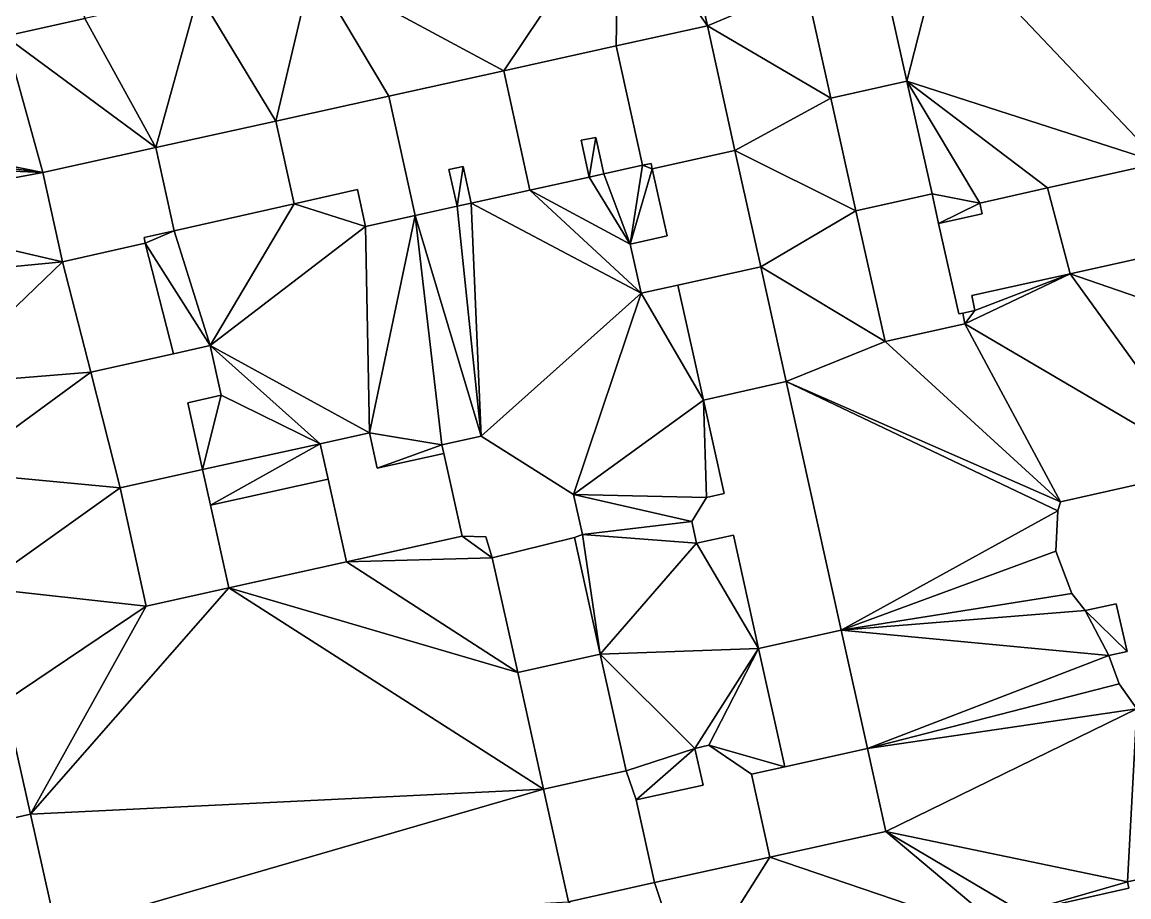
# Model space of a CAD drawing. Header units: metres. Extents: x -294 to 341, y -206 to 204.
# Drawn here: x -98.1 to 54.9, y -40.3 to 80.6 of the extents above; entities that cross this region are included whole.
import ezdxf

# ---------------------------------------------------------------- set-up
doc = ezdxf.new("R2010")
doc.units = ezdxf.units.M

msp = doc.modelspace()

# ---------------------------------------------------------------- linework, layer by layer
at = {"layer": '363100012061220'}
for points in [[(-13.23, -26.9, 11.42), (-10.69, -38.34, 11.42), (5.26, -34.81, 11.42), (2.73, -23.37, 11.42), (-3.18, -19.35, 11.42), (-5.09, -19.78, 11.42), (-3.96, -24.85, 11.42), (-13.23, -26.9, 11.42)], [(-13.23, -26.9, 0), (-3.96, -24.85, 0), (-5.09, -19.78, 0), (-3.18, -19.35, 0), (2.73, -23.37, 0), (5.26, -34.81, 0), (-10.69, -38.34, 0), (-13.23, -26.9, 0)], [(-5.09, -19.78, 0), (-5.09, -19.78, 11.42), (-3.18, -19.35, 11.42), (-3.18, -19.35, 0), (-5.09, -19.78, 0)], [(-3.96, -24.85, 0), (-3.96, -24.85, 11.42), (-5.09, -19.78, 11.42), (-5.09, -19.78, 0), (-3.96, -24.85, 0)], [(-3.18, -19.35, 11.42), (2.73, -23.37, 11.42), (2.73, -23.37, 0), (-3.18, -19.35, 0), (-3.18, -19.35, 11.42)], [(2.73, -23.37, 11.35), (2.73, -23.37, 11.42), (5.26, -34.81, 11.42), (5.26, -34.81, 11.35), (2.73, -23.37, 11.35)], [(-13.23, -26.9, 11.42), (-3.96, -24.85, 11.42), (-3.96, -24.85, 0), (-13.23, -26.9, 0), (-13.23, -26.9, 11.42)], [(-10.69, -38.34, 11.32), (-10.69, -38.34, 11.42), (-13.23, -26.9, 11.42), (-13.23, -26.9, 11.32), (-10.69, -38.34, 11.32)], [(-10.69, -38.34, 0), (5.26, -34.81, 0), (5.26, -34.81, 11.42), (-10.69, -38.34, 11.42), (-10.69, -38.34, 0)]]:
    msp.add_polyline3d(points, dxfattribs=at)
at = {"layer": '363100012064048'}
for points in [[(-26.03, -25.4, 0), (-29.6, -9.29, 0), (-18.19, -6.76, 0), (-14.62, -22.87, 0), (-26.03, -25.4, 0)], [(-26.03, -25.4, 11.27), (-14.62, -22.87, 11.27), (-18.19, -6.76, 11.27), (-29.6, -9.29, 11.27), (-26.03, -25.4, 11.27)], [(-18.19, -6.76, 0), (-18.19, -6.76, 11.27), (-14.62, -22.87, 11.27), (-14.62, -22.87, 0), (-18.19, -6.76, 0)], [(-26.03, -25.4, 0), (-26.03, -25.4, 11.27), (-29.6, -9.29, 11.27), (-29.6, -9.29, 0), (-26.03, -25.4, 0)]]:
    msp.add_polyline3d(points, dxfattribs=at)
at = {"layer": '363100012064289'}
for points in [[(31.37, 40.27, 11.42), (28.59, 52.79, 11.42), (27.68, 56.88, 11.42), (17.17, 54.54, 11.42), (21.19, 36.48, 11.42), (32.24, 38.92, 11.42), (31.93, 40.39, 11.42), (31.37, 40.27, 11.42)], [(31.93, 40.39, 0), (32.24, 38.92, 0), (21.19, 36.48, 0), (17.17, 54.54, 0), (27.68, 56.88, 0), (28.59, 52.79, 0), (31.37, 40.27, 0), (31.93, 40.39, 0)], [(27.68, 56.88, 0), (27.68, 56.88, 11.42), (28.59, 52.79, 11.42), (28.59, 52.79, 0), (27.68, 56.88, 0)], [(21.19, 36.48, 0), (21.19, 36.48, 11.42), (17.17, 54.54, 11.42), (17.17, 54.54, 0), (21.19, 36.48, 0)], [(31.93, 40.39, 0), (31.93, 40.39, 11.42), (32.24, 38.92, 11.42), (32.24, 38.92, 0), (31.93, 40.39, 0)], [(32.24, 38.92, 0), (32.24, 38.92, 11.42), (21.19, 36.48, 11.42), (21.19, 36.48, 0), (32.24, 38.92, 0)]]:
    msp.add_polyline3d(points, dxfattribs=at)
at = {"layer": '363100012064450'}
for points in [[(-47.42, 70.38, 11.43), (-31.54, 73.88, 11.43), (-31.54, 73.88, 0), (-47.42, 70.38, 0), (-47.42, 70.38, 11.43)], [(-37.99, 55.16, 11.43), (-39.11, 60.24, 11.43), (-37.15, 60.67, 11.43), (-36.02, 55.6, 11.43), (-27.91, 57.39, 11.43), (-31.54, 73.88, 11.43), (-47.42, 70.38, 11.43), (-43.77, 53.89, 11.43), (-37.99, 55.16, 11.43)], [(-43.77, 53.89, 0), (-47.42, 70.38, 0), (-31.54, 73.88, 0), (-27.91, 57.39, 0), (-36.02, 55.6, 0), (-37.15, 60.67, 0), (-39.11, 60.24, 0), (-37.99, 55.16, 0), (-43.77, 53.89, 0)], [(-43.77, 53.89, 11.38), (-43.77, 53.89, 11.43), (-47.42, 70.38, 11.43), (-47.42, 70.38, 11.38), (-43.77, 53.89, 11.38)], [(-37.15, 60.67, 0), (-37.15, 60.67, 11.43), (-39.11, 60.24, 11.43), (-39.11, 60.24, 0), (-37.15, 60.67, 0)], [(-39.11, 60.24, 0), (-39.11, 60.24, 11.43), (-37.99, 55.16, 11.43), (-37.99, 55.16, 0), (-39.11, 60.24, 0)], [(-36.02, 55.6, 0), (-36.02, 55.6, 11.43), (-37.15, 60.67, 11.43), (-37.15, 60.67, 0), (-36.02, 55.6, 0)], [(-27.91, 57.39, 0), (-27.91, 57.39, 11.43), (-36.02, 55.6, 11.43), (-36.02, 55.6, 0), (-27.91, 57.39, 0)], [(-43.77, 53.89, 0), (-37.99, 55.16, 0), (-37.99, 55.16, 11.43), (-43.77, 53.89, 11.43), (-43.77, 53.89, 0)]]:
    msp.add_polyline3d(points, dxfattribs=at)
at = {"layer": '363100012068249'}
for points in [[(-112.69, -16, 14.22), (-109.19, -31.62, 14.22), (-96.97, -28.89, 14.22), (-100.45, -13.27, 14.22), (-112.69, -16, 14.22)], [(-112.69, -16, 0), (-100.45, -13.27, 0), (-96.97, -28.89, 0), (-109.19, -31.62, 0), (-112.69, -16, 0)], [(-100.45, -13.27, 14.22), (-96.97, -28.89, 14.22), (-96.97, -28.89, 0), (-100.45, -13.27, 0), (-100.45, -13.27, 14.22)], [(-96.97, -28.89, 14.18), (-96.97, -28.89, 14.22), (-109.19, -31.62, 14.22), (-109.19, -31.62, 14.18), (-96.97, -28.89, 14.18)]]:
    msp.add_polyline3d(points, dxfattribs=at)
at = {"layer": '363100012071047'}
for points in [[(-107.26, -40.24, 0), (-109.19, -31.62, 0), (-96.97, -28.89, 0), (-93.39, -44.95, 0), (-103.14, -47.12, 0), (-104.82, -39.74, 0), (-107.26, -40.24, 0)], [(-103.14, -47.12, 14.18), (-93.39, -44.95, 14.18), (-96.97, -28.89, 14.18), (-109.19, -31.62, 14.18), (-107.26, -40.24, 14.18), (-104.82, -39.74, 14.18), (-103.14, -47.12, 14.18)], [(-96.97, -28.89, 0), (-96.97, -28.89, 14.18), (-93.39, -44.95, 14.18), (-93.39, -44.95, 0), (-96.97, -28.89, 0)]]:
    msp.add_polyline3d(points, dxfattribs=at)
at = {"layer": '363100012078363'}
for points in [[(-100.48, 78.66, 0), (-103.7, 93.21, 0), (-105.64, 94.79, 0), (-98.59, 103.47, 0), (-94.36, 100.04, 0), (-93.68, 100.19, 0), (-91.86, 91.95, 0), (-89.44, 81.12, 0), (-100.48, 78.66, 0)], [(-89.44, 81.12, 11.98), (-91.86, 91.95, 11.98), (-93.68, 100.19, 11.98), (-94.36, 100.04, 11.98), (-98.59, 103.47, 11.98), (-105.64, 94.79, 11.98), (-103.7, 93.21, 11.98), (-100.48, 78.66, 11.98), (-89.44, 81.12, 11.98)], [(-89.44, 81.12, 0), (-89.44, 81.12, 11.98), (-100.48, 78.66, 11.98), (-100.48, 78.66, 0), (-89.44, 81.12, 0)]]:
    msp.add_polyline3d(points, dxfattribs=at)
at = {"layer": '363100012079617'}
for points in [[(77.11, -1.81, 8.1), (75.81, 1.84, 8.1), (73.28, 5.39, 8.1), (66.72, 3.91, 8.1), (65.27, 10.5, 8.1), (70.08, 11.59, 8.1), (68.68, 15.56, 8.1), (66.18, 18.95, 8.1), (45.46, 14.3, 8.1), (45.06, 13.06, 8.1), (44.82, 7.49, 8.1), (47, 1.63, 8.1), (48.84, -0.74, 8.1), (53.12, 0.21, 8.1), (54.66, -6.39, 8.1), (52.15, -6.95, 8.1), (53.56, -10.86, 8.1), (55.99, -14.31, 8.1), (76.66, -9.69, 8.1), (77.43, -5.58, 8.1), (77.11, -1.81, 8.1)], [(65.27, 10.5, 0), (66.72, 3.91, 0), (73.28, 5.39, 0), (75.81, 1.84, 0), (77.11, -1.81, 0), (77.43, -5.58, 0), (76.66, -9.69, 0), (55.99, -14.31, 0), (53.56, -10.86, 0), (52.15, -6.95, 0), (54.66, -6.39, 0), (53.12, 0.21, 0), (48.84, -0.74, 0), (47, 1.63, 0), (44.82, 7.49, 0), (45.06, 13.06, 0), (45.46, 14.3, 0), (66.18, 18.95, 0), (68.68, 15.56, 0), (70.08, 11.59, 0), (65.27, 10.5, 0)], [(45.46, 14.3, 0), (45.46, 14.3, 8.1), (66.18, 18.95, 8.1), (66.18, 18.95, 0), (45.46, 14.3, 0)], [(45.06, 13.06, 0), (45.06, 13.06, 8.1), (45.46, 14.3, 8.1), (45.46, 14.3, 0), (45.06, 13.06, 0)], [(44.82, 7.49, 0), (44.82, 7.49, 8.1), (45.06, 13.06, 8.1), (45.06, 13.06, 0), (44.82, 7.49, 0)], [(47, 1.63, 0), (47, 1.63, 8.1), (44.82, 7.49, 8.1), (44.82, 7.49, 0), (47, 1.63, 0)], [(48.84, -0.74, 0), (48.84, -0.74, 8.1), (47, 1.63, 8.1), (47, 1.63, 0), (48.84, -0.74, 0)], [(53.12, 0.21, 0), (53.12, 0.21, 8.1), (48.84, -0.74, 8.1), (48.84, -0.74, 0), (53.12, 0.21, 0)], [(54.66, -6.39, 0), (54.66, -6.39, 8.1), (53.12, 0.21, 8.1), (53.12, 0.21, 0), (54.66, -6.39, 0)], [(52.15, -6.95, 0), (52.15, -6.95, 8.1), (54.66, -6.39, 8.1), (54.66, -6.39, 0), (52.15, -6.95, 0)], [(53.56, -10.86, 0), (53.56, -10.86, 8.1), (52.15, -6.95, 8.1), (52.15, -6.95, 0), (53.56, -10.86, 0)], [(55.99, -14.31, 0), (55.99, -14.31, 8.1), (53.56, -10.86, 8.1), (53.56, -10.86, 0), (55.99, -14.31, 0)]]:
    msp.add_polyline3d(points, dxfattribs=at)
at = {"layer": '363100012080669'}
for points in [[(-63.05, 66.93, 11.38), (-47.42, 70.38, 11.38), (-47.42, 70.38, 0), (-63.05, 66.93, 0), (-63.05, 66.93, 11.38)], [(-60.51, 55.48, 11.38), (-51.75, 57.45, 11.38), (-50.63, 52.37, 11.38), (-43.77, 53.89, 11.38), (-47.42, 70.38, 11.38), (-63.05, 66.93, 11.38), (-60.51, 55.48, 11.38)], [(-50.63, 52.37, 0), (-51.75, 57.45, 0), (-60.51, 55.48, 0), (-63.05, 66.93, 0), (-47.42, 70.38, 0), (-43.77, 53.89, 0), (-50.63, 52.37, 0)], [(-60.51, 55.48, 11.34), (-60.51, 55.48, 11.38), (-63.05, 66.93, 11.38), (-63.05, 66.93, 11.34), (-60.51, 55.48, 11.34)], [(-51.75, 57.45, 11.38), (-60.51, 55.48, 11.38), (-60.51, 55.48, 0), (-51.75, 57.45, 0), (-51.75, 57.45, 11.38)], [(-50.63, 52.37, 0), (-50.63, 52.37, 11.38), (-51.75, 57.45, 11.38), (-51.75, 57.45, 0), (-50.63, 52.37, 0)], [(-43.77, 53.89, 0), (-43.77, 53.89, 11.38), (-50.63, 52.37, 11.38), (-50.63, 52.37, 0), (-43.77, 53.89, 0)]]:
    msp.add_polyline3d(points, dxfattribs=at)
at = {"layer": '363100012082730'}
for points in [[(24.22, 72.44, 11.45), (13.71, 70.1, 11.45), (17.17, 54.54, 11.45), (27.68, 56.88, 11.45), (24.22, 72.44, 11.45)], [(24.22, 72.44, 0), (27.68, 56.88, 0), (17.17, 54.54, 0), (13.71, 70.1, 0), (24.22, 72.44, 0)], [(13.71, 70.1, 11.42), (13.71, 70.1, 11.45), (24.22, 72.44, 11.45), (24.22, 72.44, 11.42), (13.71, 70.1, 11.42)], [(27.68, 56.88, 11.45), (27.68, 56.88, 0), (24.22, 72.44, 0), (24.22, 72.44, 11.45), (27.68, 56.88, 11.45)], [(17.17, 54.54, 11.45), (13.71, 70.1, 11.45), (13.71, 70.1, 0), (17.17, 54.54, 0), (17.17, 54.54, 11.45)], [(27.68, 56.88, 11.42), (27.68, 56.88, 11.45), (17.17, 54.54, 11.45), (17.17, 54.54, 11.42), (27.68, 56.88, 11.42)]]:
    msp.add_polyline3d(points, dxfattribs=at)
at = {"layer": '363100012084924'}
for points in [[(-40.08, 22.16, 0), (-40.08, 22.16, 11.37), (-34.66, 23.36, 11.37), (-34.66, 23.36, 0), (-40.08, 22.16, 0)], [(-40.08, 22.16, 11.37), (-39.82, 20.98, 11.37), (-37.29, 9.57, 11.37), (-34.02, 9.45, 11.37), (-33.12, 6.54, 11.37), (-21.77, 9.35, 11.37), (-20.65, 9.8, 11.37), (-21.88, 15.3, 11.37), (-34.66, 23.36, 11.37), (-40.08, 22.16, 11.37)], [(-34.66, 23.36, 0), (-21.88, 15.3, 0), (-20.65, 9.8, 0), (-21.77, 9.35, 0), (-33.12, 6.54, 0), (-34.02, 9.45, 0), (-37.29, 9.57, 0), (-39.82, 20.98, 0), (-40.08, 22.16, 0), (-34.66, 23.36, 0)], [(-34.66, 23.36, 0), (-34.66, 23.36, 11.37), (-21.88, 15.3, 11.37), (-21.88, 15.3, 0), (-34.66, 23.36, 0)], [(-39.82, 20.98, 11.37), (-40.08, 22.16, 11.37), (-40.08, 22.16, 0), (-39.82, 20.98, 0), (-39.82, 20.98, 11.37)], [(-37.29, 9.57, 11.33), (-37.29, 9.57, 11.37), (-39.82, 20.98, 11.37), (-39.82, 20.98, 11.33), (-37.29, 9.57, 11.33)], [(-21.88, 15.3, 0), (-21.88, 15.3, 11.37), (-20.65, 9.8, 11.37), (-20.65, 9.8, 0), (-21.88, 15.3, 0)], [(-34.02, 9.45, 11.37), (-37.29, 9.57, 11.37), (-37.29, 9.57, 0), (-34.02, 9.45, 0), (-34.02, 9.45, 11.37)], [(-33.12, 6.54, 0), (-33.12, 6.54, 11.37), (-34.02, 9.45, 11.37), (-34.02, 9.45, 0), (-33.12, 6.54, 0)], [(-21.77, 9.35, 11.3), (-21.77, 9.35, 11.37), (-33.12, 6.54, 11.37), (-33.12, 6.54, 11.3), (-21.77, 9.35, 11.3)], [(-21.77, 9.35, 0), (-20.65, 9.8, 0), (-20.65, 9.8, 11.37), (-21.77, 9.35, 11.37), (-21.77, 9.35, 0)]]:
    msp.add_polyline3d(points, dxfattribs=at)
at = {"layer": '363100012085111'}
for points in [[(-8.95, 51.05, 11.46), (-14.03, 49.92, 11.46), (-12.52, 43.12, 11.46), (-7.44, 44.25, 11.46), (4, 46.78, 11.46), (0.44, 62.85, 11.46), (-11, 60.31, 11.46), (-8.95, 51.05, 11.46)], [(4, 46.78, 0), (-7.44, 44.25, 0), (-12.52, 43.12, 0), (-14.03, 49.92, 0), (-8.95, 51.05, 0), (-11, 60.31, 0), (0.44, 62.85, 0), (4, 46.78, 0)], [(0.44, 62.85, 11.46), (4, 46.78, 11.46), (4, 46.78, 0), (0.44, 62.85, 0), (0.44, 62.85, 11.46)], [(-8.95, 51.05, 0), (-8.95, 51.05, 11.46), (-11, 60.31, 11.46), (-11, 60.31, 0), (-8.95, 51.05, 0)], [(-14.03, 49.92, 0), (-14.03, 49.92, 11.46), (-8.95, 51.05, 11.46), (-8.95, 51.05, 0), (-14.03, 49.92, 0)], [(-12.52, 43.12, 0), (-12.52, 43.12, 11.46), (-14.03, 49.92, 11.46), (-14.03, 49.92, 0), (-12.52, 43.12, 0)], [(4, 46.78, 11.35), (4, 46.78, 11.46), (-7.44, 44.25, 11.46), (-7.44, 44.25, 11.35), (4, 46.78, 11.35)], [(-7.44, 44.25, 11.46), (-12.52, 43.12, 11.46), (-12.52, 43.12, 0), (-7.44, 44.25, 0), (-7.44, 44.25, 11.46)]]:
    msp.add_polyline3d(points, dxfattribs=at)
at = {"layer": '363100012086215'}
for points in [[(54.69, -38.24, 13), (54.88, -39.12, 13), (40.14, -42.42, 13), (40.93, -45.97, 13), (39.38, -46.43, 13), (40.53, -51.5, 13), (42.09, -51.15, 13), (42.6, -53.49, 13), (41.73, -53.69, 13), (43.12, -59.89, 13), (53.81, -57.49, 13), (51.92, -49.06, 13), (54.2, -48.55, 13), (54.42, -49.57, 13), (57.35, -48.91, 13), (57.5, -49.59, 13), (63.44, -48.26, 13), (60.9, -36.86, 13), (54.69, -38.24, 13)], [(60.9, -36.86, 0), (63.44, -48.26, 0), (57.5, -49.59, 0), (57.35, -48.91, 0), (54.42, -49.57, 0), (54.2, -48.55, 0), (51.92, -49.06, 0), (53.81, -57.49, 0), (43.12, -59.89, 0), (41.73, -53.69, 0), (42.6, -53.49, 0), (42.09, -51.15, 0), (40.53, -51.5, 0), (39.38, -46.43, 0), (40.93, -45.97, 0), (40.14, -42.42, 0), (54.88, -39.12, 0), (54.69, -38.24, 0), (60.9, -36.86, 0)], [(60.9, -36.86, 0), (54.69, -38.24, 0), (54.69, -38.24, 13), (60.9, -36.86, 13), (60.9, -36.86, 0)], [(54.88, -39.12, 0), (54.88, -39.12, 13), (54.69, -38.24, 13), (54.69, -38.24, 0), (54.88, -39.12, 0)], [(40.14, -42.42, 0), (40.14, -42.42, 13), (54.88, -39.12, 13), (54.88, -39.12, 0), (40.14, -42.42, 0)]]:
    msp.add_polyline3d(points, dxfattribs=at)
at = {"layer": '363100012095955'}
for points in [[(3.69, -5.97, 11.37), (3.69, -5.97, 11.37), (15.13, -3.43, 11.37), (15.13, -3.43, 11.37), (3.69, -5.97, 11.37)], [(7.32, -22.35, 11.37), (18.76, -19.8, 11.37), (15.13, -3.43, 11.37), (3.69, -5.97, 11.37), (7.32, -22.35, 11.37)], [(7.32, -22.35, 0), (3.69, -5.97, 0), (15.13, -3.43, 0), (18.76, -19.8, 0), (7.32, -22.35, 0)], [(15.13, -3.43, 11.37), (18.76, -19.8, 11.37), (18.76, -19.8, 0), (15.13, -3.43, 0), (15.13, -3.43, 11.37)], [(3.69, -5.97, 11.37), (3.69, -5.97, 0), (7.32, -22.35, 0), (7.32, -22.35, 11.37), (3.69, -5.97, 11.37)], [(18.76, -19.8, 11.35), (18.76, -19.8, 11.37), (7.32, -22.35, 11.37), (7.32, -22.35, 11.35), (18.76, -19.8, 11.35)]]:
    msp.add_polyline3d(points, dxfattribs=at)
at = {"layer": '363100012097962'}
for points in [[(28.59, 52.79, 11.43), (31.37, 40.27, 11.43), (31.93, 40.39, 11.43), (33.61, 40.75, 11.43), (33.17, 42.8, 11.43), (46.79, 45.83, 11.43), (43.67, 57.68, 11.43), (34.27, 55.59, 11.43), (34.6, 54.12, 11.43), (28.59, 52.79, 11.43)], [(33.61, 40.75, 0), (31.93, 40.39, 0), (31.37, 40.27, 0), (28.59, 52.79, 0), (34.6, 54.12, 0), (34.27, 55.59, 0), (43.67, 57.68, 0), (46.79, 45.83, 0), (33.17, 42.8, 0), (33.61, 40.75, 0)], [(34.27, 55.59, 11.43), (43.67, 57.68, 11.43), (43.67, 57.68, 0), (34.27, 55.59, 0), (34.27, 55.59, 11.43)], [(43.67, 57.68, 11.4), (43.67, 57.68, 11.43), (46.79, 45.83, 11.43), (46.79, 45.83, 11.4), (43.67, 57.68, 11.4)], [(34.6, 54.12, 0), (34.6, 54.12, 11.43), (34.27, 55.59, 11.43), (34.27, 55.59, 0), (34.6, 54.12, 0)], [(28.59, 52.79, 11.43), (34.6, 54.12, 11.43), (34.6, 54.12, 0), (28.59, 52.79, 0), (28.59, 52.79, 11.43)], [(31.37, 40.27, 11.42), (31.37, 40.27, 11.43), (28.59, 52.79, 11.43), (28.59, 52.79, 11.42), (31.37, 40.27, 11.42)], [(46.79, 45.83, 11.43), (33.17, 42.8, 11.43), (33.17, 42.8, 0), (46.79, 45.83, 0), (46.79, 45.83, 11.43)], [(33.17, 42.8, 0), (33.17, 42.8, 11.43), (33.61, 40.75, 11.43), (33.61, 40.75, 0), (33.17, 42.8, 0)], [(31.93, 40.39, 11.42), (31.93, 40.39, 11.43), (31.37, 40.27, 11.43), (31.37, 40.27, 11.42), (31.93, 40.39, 11.42)], [(31.93, 40.39, 0), (33.61, 40.75, 0), (33.61, 40.75, 11.43), (31.93, 40.39, 11.43), (31.93, 40.39, 11.42), (31.93, 40.39, 0)]]:
    msp.add_polyline3d(points, dxfattribs=at)
at = {"layer": '363100012102700'}
for points in [[(25.34, 101.87, 11.42), (23.96, 108.06, 11.42), (12.01, 105.39, 11.42), (16.08, 87.13, 11.42), (10.21, 85.83, 11.42), (13.71, 70.1, 11.42), (24.22, 72.44, 11.42), (20.16, 90.61, 11.42), (29.36, 92.67, 11.42), (27.21, 102.29, 11.42), (25.34, 101.87, 11.42)], [(27.21, 102.29, 0), (29.36, 92.67, 0), (20.16, 90.61, 0), (24.22, 72.44, 0), (13.71, 70.1, 0), (10.21, 85.83, 0), (16.08, 87.13, 0), (12.01, 105.39, 0), (23.96, 108.06, 0), (25.34, 101.87, 0), (27.21, 102.29, 0)], [(20.16, 90.61, 0), (20.16, 90.61, 11.42), (24.22, 72.44, 11.42), (24.22, 72.44, 0), (20.16, 90.61, 0)], [(13.71, 70.1, 0), (13.71, 70.1, 11.42), (10.21, 85.83, 11.42), (10.21, 85.83, 0), (13.71, 70.1, 0)]]:
    msp.add_polyline3d(points, dxfattribs=at)
at = {"layer": '363100012102710'}
for points in [[(-21.77, 9.35, 0), (-18.19, -6.76, 0), (-29.6, -9.29, 0), (-33.12, 6.54, 0), (-21.77, 9.35, 0)], [(-21.77, 9.35, 11.3), (-33.12, 6.54, 11.3), (-29.6, -9.29, 11.3), (-18.19, -6.76, 11.3), (-21.77, 9.35, 11.3)], [(-18.19, -6.76, 0), (-21.77, 9.35, 0), (-21.77, 9.35, 11.3), (-18.19, -6.76, 11.3), (-18.19, -6.76, 0)], [(-29.6, -9.29, 11.3), (-33.12, 6.54, 11.3), (-33.12, 6.54, 0), (-29.6, -9.29, 0), (-29.6, -9.29, 11.3)], [(-18.19, -6.76, 11.27), (-18.19, -6.76, 11.3), (-29.6, -9.29, 11.3), (-29.6, -9.29, 11.27), (-18.19, -6.76, 11.27)]]:
    msp.add_polyline3d(points, dxfattribs=at)
at = {"layer": '363100012105301'}
for points in [[(-77.21, 34.77, 0), (-88.63, 32.2, 0), (-92.54, 47.47, 0), (-81.09, 50.04, 0), (-77.21, 34.77, 0)], [(-92.54, 47.47, 11.33), (-92.54, 47.47, 11.41), (-81.09, 50.04, 11.41), (-81.09, 50.04, 11.33), (-92.54, 47.47, 11.33)], [(-77.21, 34.77, 11.41), (-81.09, 50.04, 11.41), (-92.54, 47.47, 11.41), (-88.63, 32.2, 11.41), (-77.21, 34.77, 11.41)], [(-81.09, 50.04, 0), (-81.09, 50.04, 11.41), (-77.21, 34.77, 11.41), (-77.21, 34.77, 0), (-81.09, 50.04, 0)], [(-92.54, 47.47, 0), (-88.63, 32.2, 0), (-88.63, 32.2, 11.41), (-92.54, 47.47, 11.41), (-92.54, 47.47, 0)]]:
    msp.add_polyline3d(points, dxfattribs=at)
at = {"layer": '363100012105676'}
for points in [[(-56.9, 22.32, 0), (-56.9, 22.32, 11.33), (-50.1, 23.83, 11.33), (-50.1, 23.83, 0), (-56.9, 22.32, 0)], [(-50.1, 23.83, 11.33), (-56.9, 22.32, 11.33), (-55.82, 17.44, 11.33), (-53.29, 6.02, 11.33), (-37.29, 9.57, 11.33), (-39.82, 20.98, 11.33), (-49.02, 18.94, 11.33), (-50.1, 23.83, 11.33)], [(-53.29, 6.02, 0), (-55.82, 17.44, 0), (-56.9, 22.32, 0), (-50.1, 23.83, 0), (-49.02, 18.94, 0), (-39.82, 20.98, 0), (-37.29, 9.57, 0), (-53.29, 6.02, 0)], [(-50.1, 23.83, 0), (-50.1, 23.83, 11.33), (-49.02, 18.94, 11.33), (-49.02, 18.94, 0), (-50.1, 23.83, 0)], [(-55.82, 17.44, 0), (-55.82, 17.44, 11.27), (-55.82, 17.44, 11.33), (-56.9, 22.32, 11.33), (-56.9, 22.32, 0), (-55.82, 17.44, 0)], [(-49.02, 18.94, 0), (-49.02, 18.94, 11.33), (-39.82, 20.98, 11.33), (-39.82, 20.98, 0), (-49.02, 18.94, 0)], [(-55.82, 17.44, 11.33), (-55.82, 17.44, 11.27), (-53.29, 6.02, 11.27), (-53.29, 6.02, 11.33), (-55.82, 17.44, 11.33)], [(-37.29, 9.57, 11.33), (-53.29, 6.02, 11.33), (-53.29, 6.02, 0), (-37.29, 9.57, 0), (-37.29, 9.57, 11.33)]]:
    msp.add_polyline3d(points, dxfattribs=at)
at = {"layer": '363100012105694'}
for points in [[(-26.03, -25.4, 11.27), (-26.03, -25.4, 11.32), (-14.62, -22.87, 11.32), (-14.62, -22.87, 11.27), (-26.03, -25.4, 11.27)], [(-14.62, -22.87, 11.32), (-26.03, -25.4, 11.32), (-22.57, -40.98, 11.32), (-10.69, -38.34, 11.32), (-13.23, -26.9, 11.32), (-14.62, -22.87, 11.32)], [(-10.69, -38.34, 0), (-22.57, -40.98, 0), (-26.03, -25.4, 0), (-14.62, -22.87, 0), (-13.23, -26.9, 0), (-10.69, -38.34, 0)], [(-14.62, -22.87, 11.32), (-13.23, -26.9, 11.32), (-13.23, -26.9, 0), (-14.62, -22.87, 0), (-14.62, -22.87, 11.32)], [(-26.03, -25.4, 0), (-22.57, -40.98, 0), (-22.57, -40.98, 11.32), (-26.03, -25.4, 11.32), (-26.03, -25.4, 0)], [(-10.69, -38.34, 0), (-10.69, -38.34, 11.32), (-22.57, -40.98, 11.32), (-22.57, -40.98, 0), (-10.69, -38.34, 0)]]:
    msp.add_polyline3d(points, dxfattribs=at)
at = {"layer": '363100012109810'}
for points in [[(-7.44, 44.25, 11.35), (-3.92, 28.37, 11.35), (7.52, 30.91, 11.35), (4, 46.78, 11.35), (-7.44, 44.25, 11.35)], [(-7.44, 44.25, 0), (4, 46.78, 0), (7.52, 30.91, 0), (-3.92, 28.37, 0), (-7.44, 44.25, 0)], [(4, 46.78, 0), (4, 46.78, 11.35), (7.52, 30.91, 11.35), (7.52, 30.91, 0), (4, 46.78, 0)], [(-3.92, 28.37, 0), (-3.92, 28.37, 11.35), (-7.44, 44.25, 11.35), (-7.44, 44.25, 0), (-3.92, 28.37, 0)]]:
    msp.add_polyline3d(points, dxfattribs=at)
at = {"layer": '363100012116185'}
for points in [[(-11, 60.31, 14.18), (0.44, 62.85, 14.18), (-3.38, 80.09, 14.18), (-15.98, 77.31, 14.18), (-12.33, 60.82, 14.18), (-11.17, 61.08, 14.18), (-11, 60.31, 14.18)], [(-15.98, 77.31, 0), (-3.38, 80.09, 0), (0.44, 62.85, 0), (-11, 60.31, 0), (-11.17, 61.08, 0), (-12.33, 60.82, 0), (-15.98, 77.31, 0)], [(-15.98, 77.31, 0), (-15.98, 77.31, 14.18), (-3.38, 80.09, 14.18), (-3.38, 80.09, 0), (-15.98, 77.31, 0)], [(0.44, 62.85, 0), (-3.38, 80.09, 0), (-3.38, 80.09, 14.18), (0.44, 62.85, 14.18), (0.44, 62.85, 0)], [(0.44, 62.85, 11.46), (0.44, 62.85, 14.18), (-11, 60.31, 14.18), (-11, 60.31, 11.46), (0.44, 62.85, 11.46)], [(-11.17, 61.08, 0), (-11.17, 61.08, 14.18), (-12.33, 60.82, 14.18), (-12.33, 60.82, 0), (-11.17, 61.08, 0)], [(-11, 60.31, 14.18), (-11.17, 61.08, 14.18), (-11.17, 61.08, 0), (-11, 60.31, 0), (-11, 60.31, 14.18)]]:
    msp.add_polyline3d(points, dxfattribs=at)
at = {"layer": '363100012123031'}
for points in [[(-69.54, 2.42, 11.21), (-72.07, 13.84, 11.21), (-73.16, 18.75, 11.21), (-84.58, 16.21, 11.21), (-80.96, -0.11, 11.21), (-69.54, 2.42, 11.21)], [(-73.16, 18.75, 0), (-72.07, 13.84, 0), (-69.54, 2.42, 0), (-80.96, -0.11, 0), (-84.58, 16.21, 0), (-73.16, 18.75, 0)], [(-73.16, 18.75, 0), (-73.16, 18.75, 11.21), (-72.07, 13.84, 11.21), (-72.07, 13.84, 0), (-73.16, 18.75, 0)], [(-80.96, -0.11, 0), (-80.96, -0.11, 11.21), (-84.58, 16.21, 11.21), (-84.58, 16.21, 0), (-80.96, -0.11, 0)], [(-69.54, 2.42, 0), (-69.54, 2.42, 11.21), (-80.96, -0.11, 11.21), (-80.96, -0.11, 0), (-69.54, 2.42, 0)]]:
    msp.add_polyline3d(points, dxfattribs=at)
at = {"layer": '363100012124544'}
for points in [[(-77.1, 51.76, 0), (-79.65, 63.27, 0), (-63.05, 66.93, 0), (-60.51, 55.48, 0), (-77.1, 51.76, 0)], [(-77.1, 51.76, 11.34), (-60.51, 55.48, 11.34), (-63.05, 66.93, 11.34), (-79.65, 63.27, 11.34), (-77.1, 51.76, 11.34)], [(-79.65, 63.27, 11.34), (-63.05, 66.93, 11.34), (-63.05, 66.93, 0), (-79.65, 63.27, 0), (-79.65, 63.27, 11.34)], [(-77.1, 51.76, 11.33), (-77.1, 51.76, 11.34), (-79.65, 63.27, 11.34), (-79.65, 63.27, 11.33), (-77.1, 51.76, 11.33)], [(-60.51, 55.48, 11.34), (-77.1, 51.76, 11.34), (-77.1, 51.76, 0), (-60.51, 55.48, 0), (-60.51, 55.48, 11.34)]]:
    msp.add_polyline3d(points, dxfattribs=at)
at = {"layer": '363100012124802'}
for points in [[(18.76, -19.8, 11.35), (7.32, -22.35, 11.35), (2.73, -23.37, 11.35), (5.26, -34.81, 11.35), (21.3, -31.26, 11.35), (18.76, -19.8, 11.35)], [(2.73, -23.37, 0), (7.32, -22.35, 0), (18.76, -19.8, 0), (21.3, -31.26, 0), (5.26, -34.81, 0), (2.73, -23.37, 0)], [(18.76, -19.8, 0), (18.76, -19.8, 11.35), (21.3, -31.26, 11.35), (21.3, -31.26, 0), (18.76, -19.8, 0)], [(2.73, -23.37, 11.35), (7.32, -22.35, 11.35), (7.32, -22.35, 0), (2.73, -23.37, 0), (2.73, -23.37, 11.35)], [(21.3, -31.26, 0), (21.3, -31.26, 11.35), (5.26, -34.81, 11.35), (5.26, -34.81, 0), (21.3, -31.26, 0)]]:
    msp.add_polyline3d(points, dxfattribs=at)
at = {"layer": '363100012125241'}
for points in [[(-72.07, 13.84, 0), (-72.07, 13.84, 11.27), (-55.82, 17.44, 11.27), (-55.82, 17.44, 0), (-72.07, 13.84, 0)], [(-53.29, 6.02, 0), (-69.54, 2.42, 0), (-72.07, 13.84, 0), (-55.82, 17.44, 0), (-53.29, 6.02, 0)], [(-53.29, 6.02, 11.27), (-55.82, 17.44, 11.27), (-72.07, 13.84, 11.27), (-69.54, 2.42, 11.27), (-53.29, 6.02, 11.27)], [(-69.54, 2.42, 11.21), (-69.54, 2.42, 11.27), (-72.07, 13.84, 11.27), (-72.07, 13.84, 11.21), (-69.54, 2.42, 11.21)], [(-53.29, 6.02, 11.27), (-69.54, 2.42, 11.27), (-69.54, 2.42, 0), (-53.29, 6.02, 0), (-53.29, 6.02, 11.27)]]:
    msp.add_polyline3d(points, dxfattribs=at)
at = {"layer": '363100012131353'}
for points in [[(-88.63, 32.2, 0), (-77.21, 34.77, 0), (-72.13, 35.9, 0), (-70.6, 29.02, 0), (-75.22, 27.99, 0), (-73.16, 18.75, 0), (-84.58, 16.21, 0), (-88.63, 32.2, 0)], [(-73.16, 18.75, 11.47), (-75.22, 27.99, 11.47), (-70.6, 29.02, 11.47), (-72.13, 35.9, 11.47), (-77.21, 34.77, 11.47), (-88.63, 32.2, 11.47), (-84.58, 16.21, 11.47), (-73.16, 18.75, 11.47)], [(-77.21, 34.77, 11.47), (-72.13, 35.9, 11.47), (-72.13, 35.9, 0), (-77.21, 34.77, 0), (-77.21, 34.77, 11.41), (-77.21, 34.77, 11.47)], [(-72.13, 35.9, 0), (-72.13, 35.9, 11.47), (-70.6, 29.02, 11.47), (-70.6, 29.02, 0), (-72.13, 35.9, 0)], [(-88.63, 32.2, 11.47), (-77.21, 34.77, 11.47), (-77.21, 34.77, 11.41), (-88.63, 32.2, 11.41), (-88.63, 32.2, 11.47)], [(-88.63, 32.2, 11.47), (-88.63, 32.2, 0), (-84.58, 16.21, 0), (-84.58, 16.21, 11.47), (-88.63, 32.2, 11.47)], [(-70.6, 29.02, 0), (-70.6, 29.02, 11.47), (-75.22, 27.99, 11.47), (-75.22, 27.99, 0), (-70.6, 29.02, 0)], [(-75.22, 27.99, 11.47), (-73.16, 18.75, 11.47), (-73.16, 18.75, 0), (-75.22, 27.99, 0), (-75.22, 27.99, 11.47)], [(-73.16, 18.75, 11.21), (-73.16, 18.75, 11.47), (-84.58, 16.21, 11.47), (-84.58, 16.21, 11.21), (-73.16, 18.75, 11.21)]]:
    msp.add_polyline3d(points, dxfattribs=at)
at = {"layer": '363100012139440'}
for points in [[(3.69, -5.97, 11.37), (15.13, -3.43, 11.37), (7.52, 30.91, 11.37), (-3.92, 28.37, 11.37), (-1.05, 15.43, 11.37), (-3.51, 14.89, 11.37), (-5.53, 11.56, 11.37), (-4.87, 8.56, 11.37), (0.22, 9.68, 11.37), (3.69, -5.97, 11.37)], [(3.69, -5.97, 0), (0.22, 9.68, 0), (-4.87, 8.56, 0), (-5.53, 11.56, 0), (-3.51, 14.89, 0), (-1.05, 15.43, 0), (-3.92, 28.37, 0), (7.52, 30.91, 0), (15.13, -3.43, 0), (3.69, -5.97, 0)], [(-3.92, 28.37, 11.35), (-3.92, 28.37, 11.37), (7.52, 30.91, 11.37), (7.52, 30.91, 11.35), (-3.92, 28.37, 11.35)], [(7.52, 30.91, 11.37), (15.13, -3.43, 11.37), (15.13, -3.43, 0), (7.52, 30.91, 0), (7.52, 30.91, 11.37)], [(-1.05, 15.43, 11.37), (-3.92, 28.37, 11.37), (-3.92, 28.37, 0), (-1.05, 15.43, 0), (-1.05, 15.43, 11.37)], [(-3.51, 14.89, 0), (-3.51, 14.89, 11.37), (-1.05, 15.43, 11.37), (-1.05, 15.43, 0), (-3.51, 14.89, 0)], [(-5.53, 11.56, 0), (-5.53, 11.56, 11.37), (-3.51, 14.89, 11.37), (-3.51, 14.89, 0), (-5.53, 11.56, 0)], [(-4.87, 8.56, 0), (-4.87, 8.56, 11.37), (-5.53, 11.56, 11.37), (-5.53, 11.56, 0), (-4.87, 8.56, 0)], [(0.22, 9.68, 0), (0.22, 9.68, 11.37), (-4.87, 8.56, 11.37), (-4.87, 8.56, 0), (0.22, 9.68, 0)], [(3.69, -5.97, 0), (3.69, -5.97, 11.37), (0.22, 9.68, 11.37), (0.22, 9.68, 0), (3.69, -5.97, 0)]]:
    msp.add_polyline3d(points, dxfattribs=at)
at = {"layer": '363100012139536'}
for points in [[(-95.27, 59.83, 0), (-95.27, 59.83, 11.33), (-79.65, 63.27, 11.33), (-79.65, 63.27, 0), (-95.27, 59.83, 0)], [(-81.09, 50.04, 11.33), (-81.26, 50.82, 11.33), (-77.1, 51.76, 11.33), (-79.65, 63.27, 11.33), (-95.27, 59.83, 11.33), (-92.54, 47.47, 11.33), (-81.09, 50.04, 11.33)], [(-95.27, 59.83, 0), (-79.65, 63.27, 0), (-77.1, 51.76, 0), (-81.26, 50.82, 0), (-81.09, 50.04, 0), (-92.54, 47.47, 0), (-95.27, 59.83, 0)], [(-92.54, 47.47, 0), (-92.54, 47.47, 11.33), (-95.27, 59.83, 11.33), (-95.27, 59.83, 0), (-92.54, 47.47, 0)], [(-77.1, 51.76, 0), (-77.1, 51.76, 11.33), (-81.26, 50.82, 11.33), (-81.26, 50.82, 0), (-77.1, 51.76, 0)], [(-81.26, 50.82, 0), (-81.26, 50.82, 11.33), (-81.09, 50.04, 11.33), (-81.09, 50.04, 0), (-81.26, 50.82, 0)]]:
    msp.add_polyline3d(points, dxfattribs=at)
at = {"layer": '363100012143210'}
for points in [[(-12.33, 60.82, 14.23), (-15.98, 77.31, 14.23), (-31.54, 73.88, 14.23), (-27.91, 57.39, 14.23), (-19.71, 59.19, 14.23), (-20.83, 64.27, 14.23), (-18.82, 64.64, 14.23), (-17.71, 59.63, 14.23), (-12.33, 60.82, 14.23)], [(-15.98, 77.31, 14.23), (-15.98, 77.31, 0), (-31.54, 73.88, 0), (-31.54, 73.88, 14.23), (-15.98, 77.31, 14.23)], [(-17.71, 59.63, 0), (-18.82, 64.64, 0), (-20.83, 64.27, 0), (-19.71, 59.19, 0), (-27.91, 57.39, 0), (-31.54, 73.88, 0), (-15.98, 77.31, 0), (-12.33, 60.82, 0), (-17.71, 59.63, 0)], [(-15.98, 77.31, 14.18), (-15.98, 77.31, 14.23), (-12.33, 60.82, 14.23), (-12.33, 60.82, 14.18), (-15.98, 77.31, 14.18)], [(-27.91, 57.39, 11.43), (-27.91, 57.39, 14.23), (-31.54, 73.88, 14.23), (-31.54, 73.88, 11.43), (-27.91, 57.39, 11.43)], [(-18.82, 64.64, 0), (-18.82, 64.64, 14.23), (-20.83, 64.27, 14.23), (-20.83, 64.27, 0), (-18.82, 64.64, 0)], [(-20.83, 64.27, 0), (-20.83, 64.27, 14.23), (-19.71, 59.19, 14.23), (-19.71, 59.19, 0), (-20.83, 64.27, 0)], [(-17.71, 59.63, 0), (-17.71, 59.63, 14.23), (-18.82, 64.64, 14.23), (-18.82, 64.64, 0), (-17.71, 59.63, 0)], [(-12.33, 60.82, 14.23), (-17.71, 59.63, 14.23), (-17.71, 59.63, 0), (-12.33, 60.82, 0), (-12.33, 60.82, 14.23)], [(-27.91, 57.39, 0), (-19.71, 59.19, 0), (-19.71, 59.19, 14.23), (-27.91, 57.39, 14.23), (-27.91, 57.39, 0)]]:
    msp.add_polyline3d(points, dxfattribs=at)
at = {"layer": '363100012143900'}
for points in [[(43.67, 57.68, 0), (43.67, 57.68, 11.4), (59.23, 61.14, 11.4), (59.23, 61.14, 0), (43.67, 57.68, 0)], [(43.67, 57.68, 0), (59.23, 61.14, 0), (61.89, 49.18, 0), (46.79, 45.83, 0), (43.67, 57.68, 0)], [(43.67, 57.68, 11.4), (46.79, 45.83, 11.4), (61.89, 49.18, 11.4), (59.23, 61.14, 11.4), (43.67, 57.68, 11.4)], [(61.89, 49.18, 0), (61.89, 49.18, 11.4), (46.79, 45.83, 11.4), (46.79, 45.83, 0), (61.89, 49.18, 0)]]:
    msp.add_polyline3d(points, dxfattribs=at)
at = {"layer": 'GROUND'}
for points in [[(-15.68, 97.56, 0), (-3.38, 80.09, 0), (-7.6, 99.35, 0), (-15.68, 97.56, 0)], [(-3.38, 80.09, 0), (10.21, 85.83, 0), (-7.6, 99.35, 0), (-3.38, 80.09, 0)], [(-31.54, 73.88, 0), (-15.68, 97.56, 0), (-58, 88.14, 0), (-31.54, 73.88, 0)], [(-31.54, 73.88, 0), (-15.98, 77.31, 0), (-15.68, 97.56, 0), (-31.54, 73.88, 0)], [(-3.38, 80.09, 0), (-15.68, 97.56, 0), (-15.98, 77.31, 0), (-3.38, 80.09, 0)], [(29.36, 92.67, 0), (20.16, 90.61, 0), (24.22, 72.44, 0), (29.36, 92.67, 0)], [(24.22, 72.44, 0), (59.23, 61.14, 0), (29.36, 92.67, 0), (24.22, 72.44, 0)], [(29.36, 92.67, 0), (59.23, 61.14, 0), (71.83, 87.12, 0), (29.36, 92.67, 0)], [(-58, 88.14, 0), (-73.72, 84.62, 0), (-63.05, 66.93, 0), (-58, 88.14, 0)], [(-58, 88.14, 0), (-63.05, 66.93, 0), (-47.42, 70.38, 0), (-58, 88.14, 0)], [(-47.42, 70.38, 0), (-31.54, 73.88, 0), (-58, 88.14, 0), (-47.42, 70.38, 0)], [(10.21, 85.83, 0), (-3.38, 80.09, 0), (13.71, 70.1, 0), (10.21, 85.83, 0)], [(-89.44, 81.12, 0), (-79.65, 63.27, 0), (-73.72, 84.62, 0), (-89.44, 81.12, 0)], [(-73.72, 84.62, 0), (-79.65, 63.27, 0), (-63.05, 66.93, 0), (-73.72, 84.62, 0)], [(-79.65, 63.27, 0), (-89.44, 81.12, 0), (-100.48, 78.66, 0), (-79.65, 63.27, 0)], [(13.71, 70.1, 0), (-3.38, 80.09, 0), (0.44, 62.85, 0), (13.71, 70.1, 0)], [(-95.27, 59.83, 0), (-100.48, 78.66, 0), (-124.54, 65.77, 0), (-95.27, 59.83, 0)], [(-95.27, 59.83, 0), (-79.65, 63.27, 0), (-100.48, 78.66, 0), (-95.27, 59.83, 0)], [(43.67, 57.68, 0), (59.23, 61.14, 0), (24.22, 72.44, 0), (43.67, 57.68, 0)], [(27.68, 56.88, 0), (34.27, 55.59, 0), (24.22, 72.44, 0), (27.68, 56.88, 0)], [(24.22, 72.44, 0), (34.27, 55.59, 0), (43.67, 57.68, 0), (24.22, 72.44, 0)], [(17.17, 54.54, 0), (13.71, 70.1, 0), (0.44, 62.85, 0), (17.17, 54.54, 0)], [(-124.03, 63.43, 0), (-95.27, 59.83, 0), (-124.54, 65.77, 0), (-124.03, 63.43, 0)], [(-18.82, 64.64, 0), (-20.83, 64.27, 0), (-19.71, 59.19, 0), (-18.82, 64.64, 0)], [(-18.82, 64.64, 0), (-19.71, 59.19, 0), (-17.71, 59.63, 0), (-18.82, 64.64, 0)], [(-124.03, 63.43, 0), (-123.52, 61.08, 0), (-95.27, 59.83, 0), (-124.03, 63.43, 0)], [(4, 46.78, 0), (17.17, 54.54, 0), (0.44, 62.85, 0), (4, 46.78, 0)], [(-95.27, 59.83, 0), (-123.52, 61.08, 0), (-123.32, 54.62, 0), (-95.27, 59.83, 0)], [(-92.54, 47.47, 0), (-95.27, 59.83, 0), (-123.32, 54.62, 0), (-92.54, 47.47, 0)], [(-37.15, 60.67, 0), (-39.11, 60.24, 0), (-37.99, 55.16, 0), (-37.15, 60.67, 0)], [(-37.15, 60.67, 0), (-37.99, 55.16, 0), (-36.02, 55.6, 0), (-37.15, 60.67, 0)], [(-14.03, 49.92, 0), (-12.33, 60.82, 0), (-17.71, 59.63, 0), (-14.03, 49.92, 0)], [(-11, 60.31, 0), (-12.33, 60.82, 0), (-14.03, 49.92, 0), (-11, 60.31, 0)], [(-14.03, 49.92, 0), (-8.95, 51.05, 0), (-11, 60.31, 0), (-14.03, 49.92, 0)], [(-11.17, 61.08, 0), (-12.33, 60.82, 0), (-11, 60.31, 0), (-11.17, 61.08, 0)], [(-19.71, 59.19, 0), (-27.91, 57.39, 0), (-14.03, 49.92, 0), (-19.71, 59.19, 0)], [(-17.71, 59.63, 0), (-19.71, 59.19, 0), (-14.03, 49.92, 0), (-17.71, 59.63, 0)], [(-60.51, 55.48, 0), (-50.63, 52.37, 0), (-51.75, 57.45, 0), (-60.51, 55.48, 0)], [(-27.91, 57.39, 0), (-36.02, 55.6, 0), (-12.52, 43.12, 0), (-27.91, 57.39, 0)], [(-27.91, 57.39, 0), (-12.52, 43.12, 0), (-14.03, 49.92, 0), (-27.91, 57.39, 0)], [(34.27, 55.59, 0), (27.68, 56.88, 0), (28.59, 52.79, 0), (34.27, 55.59, 0)], [(-60.51, 55.48, 0), (-77.1, 51.76, 0), (-72.13, 35.9, 0), (-60.51, 55.48, 0)], [(-50.63, 52.37, 0), (-60.51, 55.48, 0), (-72.13, 35.9, 0), (-50.63, 52.37, 0)], [(-34.66, 23.36, 0), (-37.99, 55.16, 0), (-43.77, 53.89, 0), (-34.66, 23.36, 0)], [(-34.66, 23.36, 0), (-36.02, 55.6, 0), (-37.99, 55.16, 0), (-34.66, 23.36, 0)], [(-12.52, 43.12, 0), (-36.02, 55.6, 0), (-34.66, 23.36, 0), (-12.52, 43.12, 0)], [(28.59, 52.79, 0), (34.6, 54.12, 0), (34.27, 55.59, 0), (28.59, 52.79, 0)], [(-92.54, 47.47, 0), (-123.32, 54.62, 0), (-122.22, 44.61, 0), (-92.54, 47.47, 0)], [(-50.63, 52.37, 0), (-50.1, 23.83, 0), (-43.77, 53.89, 0), (-50.63, 52.37, 0)], [(-40.08, 22.16, 0), (-43.77, 53.89, 0), (-50.1, 23.83, 0), (-40.08, 22.16, 0)], [(-40.08, 22.16, 0), (-34.66, 23.36, 0), (-43.77, 53.89, 0), (-40.08, 22.16, 0)], [(17.17, 54.54, 0), (4, 46.78, 0), (21.19, 36.48, 0), (17.17, 54.54, 0)], [(-50.63, 52.37, 0), (-72.13, 35.9, 0), (-50.1, 23.83, 0), (-50.63, 52.37, 0)], [(-81.09, 50.04, 0), (-77.1, 51.76, 0), (-81.26, 50.82, 0), (-81.09, 50.04, 0)], [(-77.1, 51.76, 0), (-81.09, 50.04, 0), (-72.13, 35.9, 0), (-77.1, 51.76, 0)], [(-72.13, 35.9, 0), (-81.09, 50.04, 0), (-77.21, 34.77, 0), (-72.13, 35.9, 0)], [(61.89, 49.18, 0), (46.79, 45.83, 0), (83.78, 33.04, 0), (61.89, 49.18, 0)], [(-110.22, 30.49, 0), (-92.54, 47.47, 0), (-122.22, 44.61, 0), (-110.22, 30.49, 0)], [(-92.54, 47.47, 0), (-110.22, 30.49, 0), (-88.63, 32.2, 0), (-92.54, 47.47, 0)], [(4, 46.78, 0), (7.52, 30.91, 0), (21.19, 36.48, 0), (4, 46.78, 0)], [(66.18, 18.95, 0), (46.79, 45.83, 0), (32.24, 38.92, 0), (66.18, 18.95, 0)], [(32.24, 38.92, 0), (46.79, 45.83, 0), (33.61, 40.75, 0), (32.24, 38.92, 0)], [(33.17, 42.8, 0), (33.61, 40.75, 0), (46.79, 45.83, 0), (33.17, 42.8, 0)], [(46.79, 45.83, 0), (66.18, 18.95, 0), (83.78, 33.04, 0), (46.79, 45.83, 0)], [(-12.52, 43.12, 0), (-34.66, 23.36, 0), (-21.88, 15.3, 0), (-12.52, 43.12, 0)], [(-12.52, 43.12, 0), (-21.88, 15.3, 0), (-3.92, 28.37, 0), (-12.52, 43.12, 0)], [(-12.52, 43.12, 0), (-3.92, 28.37, 0), (-7.44, 44.25, 0), (-12.52, 43.12, 0)], [(33.61, 40.75, 0), (31.93, 40.39, 0), (32.24, 38.92, 0), (33.61, 40.75, 0)], [(21.19, 36.48, 0), (45.46, 14.3, 0), (32.24, 38.92, 0), (21.19, 36.48, 0)], [(66.18, 18.95, 0), (32.24, 38.92, 0), (45.46, 14.3, 0), (66.18, 18.95, 0)], [(-50.1, 23.83, 0), (-72.13, 35.9, 0), (-56.9, 22.32, 0), (-50.1, 23.83, 0)], [(-56.9, 22.32, 0), (-72.13, 35.9, 0), (-70.6, 29.02, 0), (-56.9, 22.32, 0)], [(45.46, 14.3, 0), (21.19, 36.48, 0), (7.52, 30.91, 0), (45.46, 14.3, 0)], [(-88.63, 32.2, 0), (-110.22, 30.49, 0), (-107.52, 18.41, 0), (-88.63, 32.2, 0)], [(-88.63, 32.2, 0), (-107.52, 18.41, 0), (-84.58, 16.21, 0), (-88.63, 32.2, 0)], [(7.52, 30.91, 0), (15.13, -3.43, 0), (45.06, 13.06, 0), (7.52, 30.91, 0)], [(7.52, 30.91, 0), (45.06, 13.06, 0), (45.46, 14.3, 0), (7.52, 30.91, 0)], [(-75.22, 27.99, 0), (-73.16, 18.75, 0), (-70.6, 29.02, 0), (-75.22, 27.99, 0)], [(-56.9, 22.32, 0), (-70.6, 29.02, 0), (-73.16, 18.75, 0), (-56.9, 22.32, 0)], [(-3.51, 14.89, 0), (-3.92, 28.37, 0), (-21.88, 15.3, 0), (-3.51, 14.89, 0)], [(-1.05, 15.43, 0), (-3.92, 28.37, 0), (-3.51, 14.89, 0), (-1.05, 15.43, 0)], [(-40.08, 22.16, 0), (-50.1, 23.83, 0), (-49.02, 18.94, 0), (-40.08, 22.16, 0)], [(-72.07, 13.84, 0), (-56.9, 22.32, 0), (-73.16, 18.75, 0), (-72.07, 13.84, 0)], [(-55.82, 17.44, 0), (-56.9, 22.32, 0), (-72.07, 13.84, 0), (-55.82, 17.44, 0)], [(-40.08, 22.16, 0), (-49.02, 18.94, 0), (-39.82, 20.98, 0), (-40.08, 22.16, 0)], [(-107.52, 18.41, 0), (-103.95, 2.41, 0), (-84.58, 16.21, 0), (-107.52, 18.41, 0)], [(-80.96, -0.11, 0), (-84.58, 16.21, 0), (-103.95, 2.41, 0), (-80.96, -0.11, 0)], [(-21.88, 15.3, 0), (-5.53, 11.56, 0), (-3.51, 14.89, 0), (-21.88, 15.3, 0)], [(-5.53, 11.56, 0), (-21.88, 15.3, 0), (-20.65, 9.8, 0), (-5.53, 11.56, 0)], [(15.13, -3.43, 0), (44.82, 7.49, 0), (45.06, 13.06, 0), (15.13, -3.43, 0)], [(-4.87, 8.56, 0), (-5.53, 11.56, 0), (-20.65, 9.8, 0), (-4.87, 8.56, 0)], [(-53.29, 6.02, 0), (-33.12, 6.54, 0), (-37.29, 9.57, 0), (-53.29, 6.02, 0)], [(-34.02, 9.45, 0), (-37.29, 9.57, 0), (-33.12, 6.54, 0), (-34.02, 9.45, 0)], [(-21.77, 9.35, 0), (-18.19, -6.76, 0), (-20.65, 9.8, 0), (-21.77, 9.35, 0)], [(-20.65, 9.8, 0), (-18.19, -6.76, 0), (-4.87, 8.56, 0), (-20.65, 9.8, 0)], [(-4.87, 8.56, 0), (3.69, -5.97, 0), (0.22, 9.68, 0), (-4.87, 8.56, 0)], [(-4.87, 8.56, 0), (-18.19, -6.76, 0), (3.69, -5.97, 0), (-4.87, 8.56, 0)], [(-33.12, 6.54, 0), (-53.29, 6.02, 0), (-29.6, -9.29, 0), (-33.12, 6.54, 0)], [(47, 1.63, 0), (44.82, 7.49, 0), (15.13, -3.43, 0), (47, 1.63, 0)], [(-53.29, 6.02, 0), (-69.54, 2.42, 0), (-29.6, -9.29, 0), (-53.29, 6.02, 0)], [(-103.95, 2.41, 0), (-100.45, -13.27, 0), (-80.96, -0.11, 0), (-103.95, 2.41, 0)], [(-26.03, -25.4, 0), (-69.54, 2.42, 0), (-96.97, -28.89, 0), (-26.03, -25.4, 0)], [(-69.54, 2.42, 0), (-80.96, -0.11, 0), (-96.97, -28.89, 0), (-69.54, 2.42, 0)], [(-26.03, -25.4, 0), (-29.6, -9.29, 0), (-69.54, 2.42, 0), (-26.03, -25.4, 0)], [(48.84, -0.74, 0), (47, 1.63, 0), (15.13, -3.43, 0), (48.84, -0.74, 0)], [(48.84, -0.74, 0), (54.66, -6.39, 0), (53.12, 0.21, 0), (48.84, -0.74, 0)], [(-96.97, -28.89, 0), (-80.96, -0.11, 0), (-100.45, -13.27, 0), (-96.97, -28.89, 0)], [(52.15, -6.95, 0), (48.84, -0.74, 0), (15.13, -3.43, 0), (52.15, -6.95, 0)], [(54.66, -6.39, 0), (48.84, -0.74, 0), (52.15, -6.95, 0), (54.66, -6.39, 0)], [(18.76, -19.8, 0), (52.15, -6.95, 0), (15.13, -3.43, 0), (18.76, -19.8, 0)], [(3.69, -5.97, 0), (-18.19, -6.76, 0), (-5.09, -19.78, 0), (3.69, -5.97, 0)], [(3.69, -5.97, 0), (-5.09, -19.78, 0), (-3.18, -19.35, 0), (3.69, -5.97, 0)], [(3.69, -5.97, 0), (-3.18, -19.35, 0), (7.32, -22.35, 0), (3.69, -5.97, 0)], [(-18.19, -6.76, 0), (-14.62, -22.87, 0), (-5.09, -19.78, 0), (-18.19, -6.76, 0)], [(53.56, -10.86, 0), (52.15, -6.95, 0), (18.76, -19.8, 0), (53.56, -10.86, 0)], [(18.76, -19.8, 0), (55.99, -14.31, 0), (53.56, -10.86, 0), (18.76, -19.8, 0)], [(55.99, -14.31, 0), (18.76, -19.8, 0), (21.3, -31.26, 0), (55.99, -14.31, 0)], [(55.99, -14.31, 0), (21.3, -31.26, 0), (54.69, -38.24, 0), (55.99, -14.31, 0)], [(60.9, -36.86, 0), (55.99, -14.31, 0), (54.69, -38.24, 0), (60.9, -36.86, 0)], [(-5.09, -19.78, 0), (-14.62, -22.87, 0), (-13.23, -26.9, 0), (-5.09, -19.78, 0)], [(-3.96, -24.85, 0), (-5.09, -19.78, 0), (-13.23, -26.9, 0), (-3.96, -24.85, 0)], [(7.32, -22.35, 0), (-3.18, -19.35, 0), (2.73, -23.37, 0), (7.32, -22.35, 0)], [(-93.39, -44.95, 0), (-26.03, -25.4, 0), (-96.97, -28.89, 0), (-93.39, -44.95, 0)], [(-26.03, -25.4, 0), (-93.39, -44.95, 0), (-22.57, -40.98, 0), (-26.03, -25.4, 0)], [(21.3, -31.26, 0), (5.26, -34.81, 0), (39.38, -46.43, 0), (21.3, -31.26, 0)], [(54.69, -38.24, 0), (21.3, -31.26, 0), (40.14, -42.42, 0), (54.69, -38.24, 0)], [(39.38, -46.43, 0), (40.14, -42.42, 0), (21.3, -31.26, 0), (39.38, -46.43, 0)], [(5.26, -34.81, 0), (-10.69, -38.34, 0), (-5.92, -52.56, 0), (5.26, -34.81, 0)], [(-5.92, -52.56, 0), (39.38, -46.43, 0), (5.26, -34.81, 0), (-5.92, -52.56, 0)], [(54.88, -39.12, 0), (54.69, -38.24, 0), (40.14, -42.42, 0), (54.88, -39.12, 0)], [(-5.92, -52.56, 0), (-10.69, -38.34, 0), (-22.57, -40.98, 0), (-5.92, -52.56, 0)]]:
    msp.add_polyline3d(points, dxfattribs=at)

doc.saveas('drawing.dxf')
